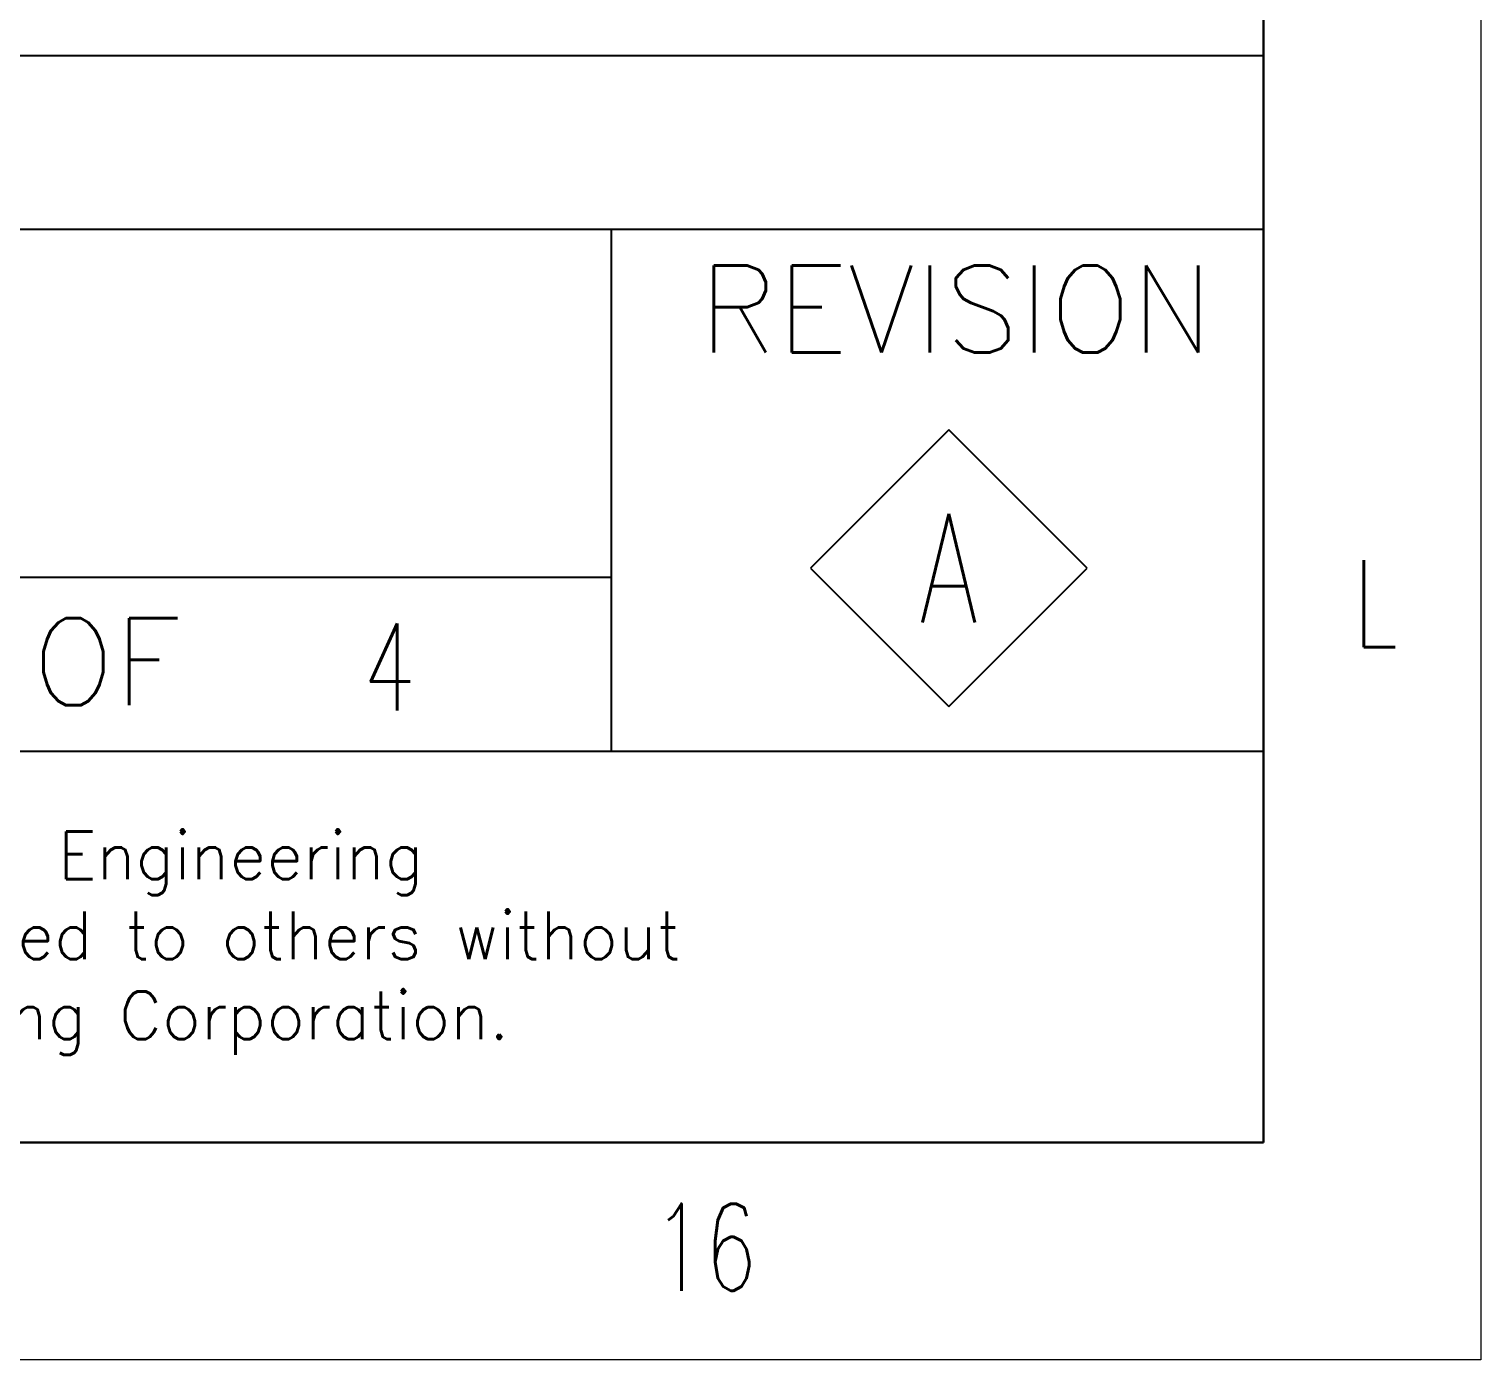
# Model space of a CAD drawing. Header units: millimetres. Extents: x -10610309 to -7681154, y 4147866 to 4574587.
# Drawn here: x -9273414 to -9240031, y 4154587 to 4185193 of the extents above; entities that cross this region are included whole.
import ezdxf
from ezdxf.enums import TextEntityAlignment as Align

# ---------------------------------------------------------------- set-up
doc = ezdxf.new("R2010")
doc.units = ezdxf.units.MM
doc.layers.add('TEG BORDER', color=7, linetype='Continuous')
doc.styles.add('HZTXT', font='simplexs.shx', dxfattribs={"width": 0.7, "bigfont": 'hztxt.shx'})
doc.styles.add('TEG BORDER', font='txt_qlt.shx', dxfattribs={"width": 0.7, "bigfont": 'hztxt.shx'})

# ---------------------------------------------------------------- blocks, each defined once
blk = doc.blocks.new('TEG BORDER A2')
for p, q in [((589, 5), (589, 116)), ((489, 5), (589, 5))]:
    blk.add_line(p, q)
at = {"color": 5, "lineweight": 15}
blk.add_lwpolyline([(0, 420), (594, 420), (594, 0), (0, 0)], close=True, dxfattribs=at)
blk.add_lwpolyline([(5, 415), (589, 415), (589, 5), (5, 5)], close=True)
at = {"layer": 'TEG BORDER'}
for p, q in [((489, 30), (589, 30)), ((489, 26), (589, 26)), ((574, 26), (574, 14)), ((581.763, 21.392), (578.581, 18.21)), ((584.945, 18.21), (581.763, 21.392)), ((578.581, 18.21), (581.763, 15.028)), ((581.763, 15.028), (584.945, 18.21)), ((504, 18), (574, 18)), ((489, 14), (589, 14)), ((489, 14), (589, 14))]:
    blk.add_line(p, q, dxfattribs=at)
at = {"char_height": 2, "width": 2, "style": 'TEG BORDER'}
for s, insert, attachment_point in [('L', (592.09, 18.389), 3), ('\\pi0.033333;16', (574.922, 1.593), 7)]:
    blk.add_mtext(s, dxfattribs=dict(at, insert=insert, attachment_point=attachment_point))
at = {"layer": 'TEG BORDER', "style": 'TEG BORDER'}
for s, p in [('REVISION', (576.015, 23.164)), ('OF', (560.691, 15.055))]:
    blk.add_text(s, height=2, dxfattribs=at).set_placement(p)
at = {"layer": 'TEG BORDER', "color": 7, "style": 'TEG BORDER'}
for s, p in [('This Drawing is Property of Consortium of ZICOM Equipment Pte Ltd., & Sinopec Petroleum Engineering', (491.655, 11.054)), ('Corporation and any Information, contained in this Drawing will not be Reproduced, Disclosed to others without', (491.706, 9.216)), ('Explicit Written Permission from ZICOM Equipment Pte Ltd., & Sinopec Petroleum Engineering Corporation.', (491.655, 7.379))]:
    blk.add_text(s, height=1.0962, dxfattribs=at).set_placement(p)

msp = doc.modelspace()

# ---------------------------------------------------------------- block references
at = {"xscale": 1000, "yscale": 1000, "zscale": 1000}
msp.add_blockref('TEG BORDER A2', (-9834031, 4154587), dxfattribs=at)

# ---------------------------------------------------------------- texts
at = {"style": 'HZTXT', "width": 0.7}
for s, height, p in [('A', 2500, (-9252269, 4172797)), ('4', 2000, (-9265133, 4170519))]:
    msp.add_text(s, height=height, dxfattribs=at).set_placement(p, align=Align.MIDDLE_CENTER)

doc.saveas('drawing.dxf')
